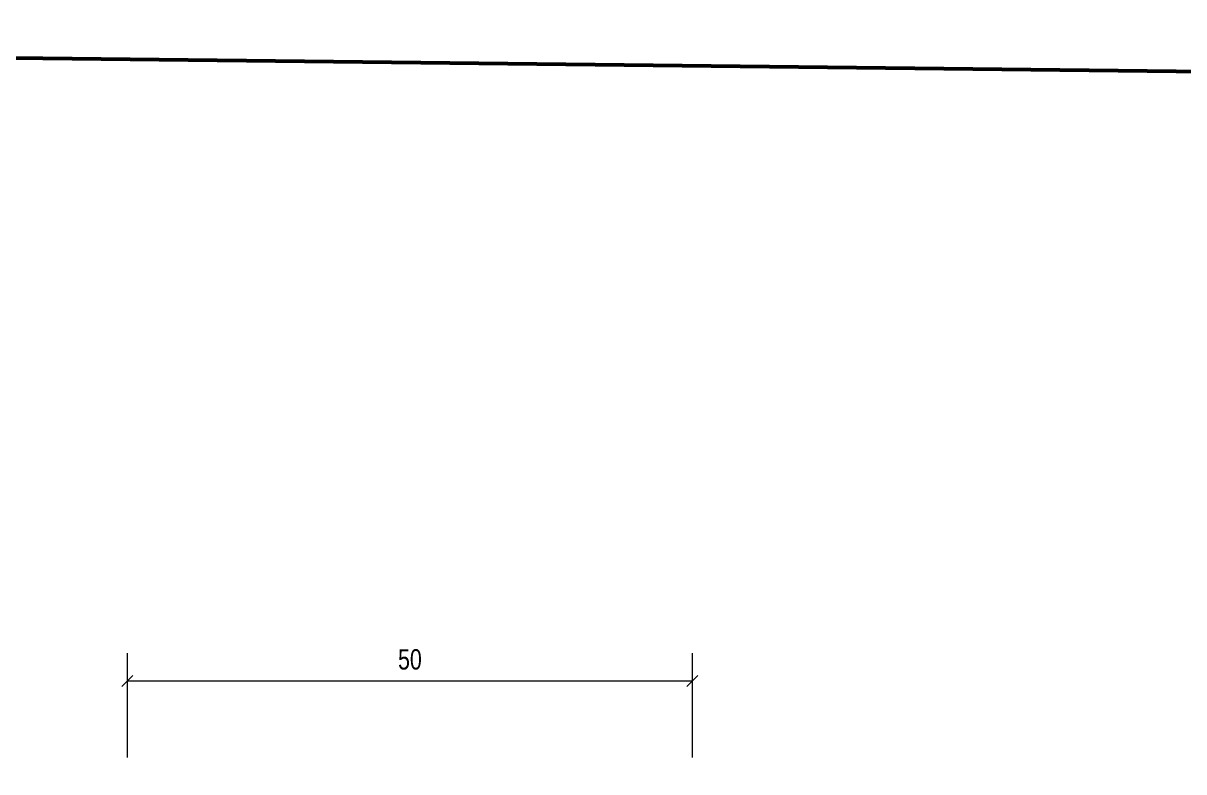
# Model space of a CAD drawing. Header units: millimetres. Extents: x -1335 to 33749, y 2338 to 5277.
# Drawn here: x 30442.1 to 30839.7, y 4928.9 to 5185.4 of the extents above; entities that cross this region are included whole.
import ezdxf
from ezdxf.enums import TextEntityAlignment as Align

# ---------------------------------------------------------------- set-up
doc = ezdxf.new("R2010")
doc.units = ezdxf.units.MM
doc.layers.add('02', color=1, linetype='Continuous', lineweight=20)
doc.layers.add('DUVAR', color=7, linetype='Continuous', lineweight=53)
doc.layers.add('03', color=141, linetype='Continuous')
doc.styles.add('T', font='arial.ttf')

msp = doc.modelspace()

# ---------------------------------------------------------------- linework, layer by layer
at = {"layer": '02', "color": 7}
for p, q in [((30477.79, 4933.79), (30477.79, 4969.59)), ((30671.34, 4933.79), (30671.34, 4969.59)), ((30479.67, 4961.89), (30475.91, 4958.13)), ((30673.22, 4961.89), (30669.46, 4958.13)), ((30671.34, 4960.01), (30477.79, 4960.01))]:
    msp.add_line(p, q, dxfattribs=at)
at = {"layer": 'DUVAR'}
msp.add_lwpolyline([(29397.2, 5185.41), (29395.69, 2382.39), (31237.22, 2361.25), (31235.2, 5164.27), (29393.67, 5185.41)], dxfattribs=at)

# ---------------------------------------------------------------- texts
at = {"layer": '03', "color": 2, "style": 'T', "width": 0.75}
msp.add_text('50', height=6.968, dxfattribs=at).set_placement((30574.57, 4963.97), align=Align.CENTER)

doc.saveas('drawing.dxf')
